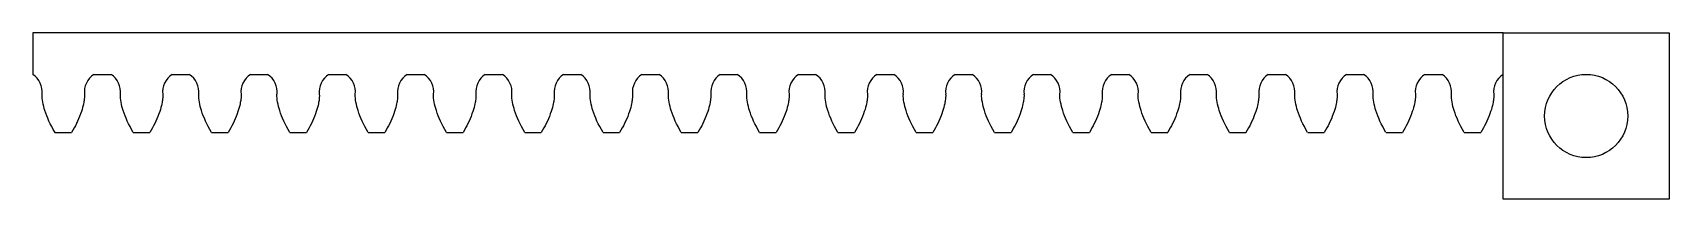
# Model space of a CAD drawing. Header units: millimetres. Extents: x -77 to 120, y -17 to 3.
import ezdxf

# ---------------------------------------------------------------- set-up
doc = ezdxf.new("R2010")
doc.units = ezdxf.units.MM
doc.layers.get('0').update_dxf_attribs({"linetype": 'CONTINUOUS'})

msp = doc.modelspace()

# ---------------------------------------------------------------- linework, layer by layer
for p, q in [((100, 2.5), (-77, 2.5)), ((-77, 2.5), (-77, -2.5)), ((100, -2.5), (100, 2.5)), ((-69.65, -2.5), (-67.58, -2.5)), ((-60.22, -2.5), (-58.15, -2.5)), ((-50.8, -2.5), (-48.73, -2.5)), ((-41.37, -2.5), (-39.31, -2.5)), ((-31.95, -2.5), (-29.88, -2.5)), ((-22.52, -2.5), (-20.46, -2.5)), ((-13.1, -2.5), (-11.03, -2.5)), ((-3.67, -2.5), (-1.61, -2.5)), ((5.75, -2.5), (7.82, -2.5)), ((15.18, -2.5), (17.24, -2.5)), ((24.6, -2.5), (26.67, -2.5)), ((34.03, -2.5), (36.09, -2.5)), ((43.45, -2.5), (45.52, -2.5)), ((52.88, -2.5), (54.94, -2.5)), ((62.3, -2.5), (64.37, -2.5)), ((71.73, -2.5), (73.79, -2.5)), ((81.15, -2.5), (83.22, -2.5)), ((90.58, -2.5), (92.64, -2.5))]:
    msp.add_line(p, q)
msp.add_lwpolyline([(100, 2.5), (120, 2.5), (120, -17.5), (100, -17.5)], close=True)
msp.add_circle((110, -7.5), 5)
for centre, radius, start, end in [((-78.37, -4.61), 2.51, -6.4499, 57.144), ((-68.28, -4.61), 2.51, 122.856, 186.4499), ((-68.94, -4.61), 2.51, -6.4499, 57.144), ((-58.86, -4.61), 2.51, 122.856, 186.4499), ((-59.52, -4.61), 2.51, -6.4499, 57.144), ((-49.43, -4.61), 2.51, 122.856, 186.4499), ((-50.09, -4.61), 2.51, -6.4499, 57.144), ((-40.01, -4.61), 2.51, 122.856, 186.4499), ((-40.67, -4.61), 2.51, -6.4499, 57.144), ((-30.58, -4.61), 2.51, 122.856, 186.4499), ((-31.24, -4.61), 2.51, -6.4499, 57.144), ((-21.16, -4.61), 2.51, 122.856, 186.4499), ((-21.82, -4.61), 2.51, -6.4499, 57.144), ((-11.73, -4.61), 2.51, 122.856, 186.4499), ((-12.4, -4.61), 2.51, -6.4499, 57.144), ((-2.31, -4.61), 2.51, 122.856, 186.4499), ((-2.97, -4.61), 2.51, -6.4499, 57.144), ((7.12, -4.61), 2.51, 122.856, 186.4499), ((6.45, -4.61), 2.51, -6.4499, 57.144), ((16.54, -4.61), 2.51, 122.856, 186.4499), ((15.88, -4.61), 2.51, -6.4499, 57.144), ((25.97, -4.61), 2.51, 122.856, 186.4499), ((25.3, -4.61), 2.51, -6.4499, 57.144), ((35.39, -4.61), 2.51, 122.856, 186.4499), ((34.73, -4.61), 2.51, -6.4499, 57.144), ((44.82, -4.61), 2.51, 122.856, 186.4499), ((44.15, -4.61), 2.51, -6.4499, 57.144), ((54.24, -4.61), 2.51, 122.856, 186.4499), ((53.58, -4.61), 2.51, -6.4499, 57.144), ((63.67, -4.61), 2.51, 122.856, 186.4499), ((63, -4.61), 2.51, -6.4499, 57.144), ((73.09, -4.61), 2.51, 122.856, 186.4499), ((72.43, -4.61), 2.51, -6.4499, 57.144), ((82.51, -4.61), 2.51, 122.856, 186.4499), ((81.85, -4.61), 2.51, -6.4499, 57.144), ((91.94, -4.61), 2.51, 122.856, 186.4499), ((91.28, -4.61), 2.51, -6.4499, 57.144), ((101.36, -4.61), 2.51, 122.856, 186.4499), ((-73.33, 17.51), 27, 267.881, 272.119), ((-63.9, 17.51), 27, 267.881, 272.119), ((-54.48, 17.51), 27, 267.881, 272.119), ((-45.05, 17.51), 27, 267.881, 272.119), ((-35.63, 17.51), 27, 267.881, 272.119), ((-26.2, 17.51), 27, 267.881, 272.119), ((-16.78, 17.51), 27, 267.881, 272.119), ((-7.35, 17.51), 27, 267.881, 272.119), ((2.07, 17.51), 27, 267.881, 272.119), ((11.5, 17.51), 27, 267.881, 272.119), ((20.92, 17.51), 27, 267.881, 272.119), ((30.35, 17.51), 27, 267.881, 272.119), ((39.77, 17.51), 27, 267.881, 272.119), ((49.2, 17.51), 27, 267.881, 272.119), ((58.62, 17.51), 27, 267.881, 272.119), ((68.05, 17.51), 27, 267.881, 272.119), ((77.47, 17.51), 27, 267.881, 272.119), ((86.9, 17.51), 27, 267.881, 272.119), ((96.32, 17.51), 27, 267.881, 272.119)]:
    msp.add_arc(centre, radius, start, end)
for points, knots in [([(-74.32, -9.47), (-74.89, -8.53), (-75.29, -7.64), (-75.65, -6.52), (-75.73, -6.18), (-75.85, -5.53), (-75.9, -5.16), (-75.87, -4.89)], [0, 0, 0, 0, 0.3301716, 0.3301716, 0.4726657, 0.4726657, 0.6049031, 0.6049031, 0.6049031, 0.6049031]), ([(-70.78, -4.89), (-70.75, -5.13), (-70.8, -5.46), (-70.86, -5.89), (-70.96, -6.46), (-71.53, -8.02), (-71.9, -8.77), (-72.33, -9.47)], [0, 0, 0, 0, 0.0696669, 0.0696669, 0.1822438, 0.1822438, 0.29033, 0.29033, 0.29033, 0.29033]), ([(-64.9, -9.47), (-65.47, -8.53), (-65.86, -7.64), (-66.22, -6.52), (-66.31, -6.18), (-66.43, -5.53), (-66.48, -5.16), (-66.45, -4.89)], [0, 0, 0, 0, 0.3301716, 0.3301716, 0.4726657, 0.4726657, 0.6049031, 0.6049031, 0.6049031, 0.6049031]), ([(-61.36, -4.89), (-61.33, -5.13), (-61.37, -5.46), (-61.43, -5.89), (-61.53, -6.46), (-62.1, -8.02), (-62.48, -8.77), (-62.9, -9.47)], [0, 0, 0, 0, 0.0696669, 0.0696669, 0.1822438, 0.1822438, 0.29033, 0.29033, 0.29033, 0.29033]), ([(-55.47, -9.47), (-56.04, -8.53), (-56.44, -7.64), (-56.8, -6.52), (-56.88, -6.18), (-57, -5.53), (-57.05, -5.16), (-57.02, -4.89)], [0, 0, 0, 0, 0.3301716, 0.3301716, 0.4726657, 0.4726657, 0.6049031, 0.6049031, 0.6049031, 0.6049031]), ([(-51.93, -4.89), (-51.9, -5.13), (-51.95, -5.46), (-52.01, -5.89), (-52.11, -6.46), (-52.68, -8.02), (-53.05, -8.77), (-53.48, -9.47)], [0, 0, 0, 0, 0.0696669, 0.0696669, 0.1822438, 0.1822438, 0.29033, 0.29033, 0.29033, 0.29033]), ([(-46.05, -9.47), (-46.62, -8.53), (-47.01, -7.64), (-47.37, -6.52), (-47.46, -6.18), (-47.58, -5.53), (-47.63, -5.16), (-47.6, -4.89)], [0, 0, 0, 0, 0.3301716, 0.3301716, 0.4726657, 0.4726657, 0.6049031, 0.6049031, 0.6049031, 0.6049031]), ([(-42.51, -4.89), (-42.48, -5.13), (-42.52, -5.46), (-42.58, -5.89), (-42.68, -6.46), (-43.25, -8.02), (-43.63, -8.77), (-44.05, -9.47)], [0, 0, 0, 0, 0.0696669, 0.0696669, 0.1822438, 0.1822438, 0.29033, 0.29033, 0.29033, 0.29033]), ([(-36.62, -9.47), (-37.2, -8.53), (-37.59, -7.64), (-37.95, -6.52), (-38.03, -6.18), (-38.15, -5.53), (-38.2, -5.16), (-38.17, -4.89)], [0, 0, 0, 0, 0.3301716, 0.3301716, 0.4726657, 0.4726657, 0.6049031, 0.6049031, 0.6049031, 0.6049031]), ([(-33.08, -4.89), (-33.06, -5.13), (-33.1, -5.46), (-33.16, -5.89), (-33.26, -6.46), (-33.83, -8.02), (-34.2, -8.77), (-34.63, -9.47)], [0, 0, 0, 0, 0.0696669, 0.0696669, 0.1822438, 0.1822438, 0.29033, 0.29033, 0.29033, 0.29033]), ([(-27.2, -9.47), (-27.77, -8.53), (-28.16, -7.64), (-28.52, -6.52), (-28.61, -6.18), (-28.73, -5.53), (-28.78, -5.16), (-28.75, -4.89)], [0, 0, 0, 0, 0.3301716, 0.3301716, 0.4726657, 0.4726657, 0.6049031, 0.6049031, 0.6049031, 0.6049031]), ([(-23.66, -4.89), (-23.63, -5.13), (-23.68, -5.46), (-23.74, -5.89), (-23.83, -6.46), (-24.41, -8.02), (-24.78, -8.77), (-25.2, -9.47)], [0, 0, 0, 0, 0.0696669, 0.0696669, 0.1822438, 0.1822438, 0.29033, 0.29033, 0.29033, 0.29033]), ([(-17.77, -9.47), (-18.35, -8.53), (-18.74, -7.64), (-19.1, -6.52), (-19.18, -6.18), (-19.3, -5.53), (-19.35, -5.16), (-19.32, -4.89)], [0, 0, 0, 0, 0.3301716, 0.3301716, 0.4726657, 0.4726657, 0.6049031, 0.6049031, 0.6049031, 0.6049031]), ([(-14.23, -4.89), (-14.21, -5.13), (-14.25, -5.46), (-14.31, -5.89), (-14.41, -6.46), (-14.98, -8.02), (-15.36, -8.77), (-15.78, -9.47)], [0, 0, 0, 0, 0.0696669, 0.0696669, 0.1822438, 0.1822438, 0.29033, 0.29033, 0.29033, 0.29033]), ([(-8.35, -9.47), (-8.92, -8.53), (-9.32, -7.64), (-9.67, -6.52), (-9.76, -6.18), (-9.88, -5.53), (-9.93, -5.16), (-9.9, -4.89)], [0, 0, 0, 0, 0.3301716, 0.3301716, 0.4726657, 0.4726657, 0.6049031, 0.6049031, 0.6049031, 0.6049031]), ([(-4.81, -4.89), (-4.78, -5.13), (-4.83, -5.46), (-4.89, -5.89), (-4.98, -6.46), (-5.56, -8.02), (-5.93, -8.77), (-6.35, -9.47)], [0, 0, 0, 0, 0.0696669, 0.0696669, 0.1822438, 0.1822438, 0.29033, 0.29033, 0.29033, 0.29033]), ([(1.07, -9.47), (0.5, -8.53), (0.11, -7.64), (-0.25, -6.52), (-0.33, -6.18), (-0.45, -5.53), (-0.5, -5.16), (-0.47, -4.89)], [0, 0, 0, 0, 0.3301716, 0.3301716, 0.4726657, 0.4726657, 0.6049031, 0.6049031, 0.6049031, 0.6049031]), ([(4.62, -4.89), (4.64, -5.13), (4.6, -5.46), (4.54, -5.89), (4.44, -6.46), (3.87, -8.02), (3.49, -8.77), (3.07, -9.47)], [0, 0, 0, 0, 0.0696669, 0.0696669, 0.1822438, 0.1822438, 0.29033, 0.29033, 0.29033, 0.29033]), ([(10.5, -9.47), (9.93, -8.53), (9.53, -7.64), (9.18, -6.52), (9.09, -6.18), (8.97, -5.53), (8.92, -5.16), (8.95, -4.89)], [0, 0, 0, 0, 0.3301716, 0.3301716, 0.4726657, 0.4726657, 0.6049031, 0.6049031, 0.6049031, 0.6049031]), ([(14.04, -4.89), (14.07, -5.13), (14.02, -5.46), (13.96, -5.89), (13.87, -6.46), (13.29, -8.02), (12.92, -8.77), (12.5, -9.47)], [0, 0, 0, 0, 0.0696669, 0.0696669, 0.1822438, 0.1822438, 0.29033, 0.29033, 0.29033, 0.29033]), ([(19.92, -9.47), (19.35, -8.53), (18.96, -7.64), (18.6, -6.52), (18.52, -6.18), (18.4, -5.53), (18.35, -5.16), (18.38, -4.89)], [0, 0, 0, 0, 0.3301716, 0.3301716, 0.4726657, 0.4726657, 0.6049031, 0.6049031, 0.6049031, 0.6049031]), ([(23.47, -4.89), (23.49, -5.13), (23.45, -5.46), (23.39, -5.89), (23.29, -6.46), (22.72, -8.02), (22.34, -8.77), (21.92, -9.47)], [0, 0, 0, 0, 0.0696669, 0.0696669, 0.1822438, 0.1822438, 0.29033, 0.29033, 0.29033, 0.29033]), ([(29.35, -9.47), (28.78, -8.53), (28.38, -7.64), (28.03, -6.52), (27.94, -6.18), (27.82, -5.53), (27.77, -5.16), (27.8, -4.89)], [0, 0, 0, 0, 0.3301716, 0.3301716, 0.4726657, 0.4726657, 0.6049031, 0.6049031, 0.6049031, 0.6049031]), ([(32.89, -4.89), (32.92, -5.13), (32.87, -5.46), (32.81, -5.89), (32.72, -6.46), (32.14, -8.02), (31.77, -8.77), (31.35, -9.47)], [0, 0, 0, 0, 0.0696669, 0.0696669, 0.1822438, 0.1822438, 0.29033, 0.29033, 0.29033, 0.29033]), ([(38.77, -9.47), (38.2, -8.53), (37.81, -7.64), (37.45, -6.52), (37.37, -6.18), (37.25, -5.53), (37.2, -5.16), (37.23, -4.89)], [0, 0, 0, 0, 0.3301716, 0.3301716, 0.4726657, 0.4726657, 0.6049031, 0.6049031, 0.6049031, 0.6049031]), ([(42.32, -4.89), (42.34, -5.13), (42.3, -5.46), (42.24, -5.89), (42.14, -6.46), (41.57, -8.02), (41.19, -8.77), (40.77, -9.47)], [0, 0, 0, 0, 0.0696669, 0.0696669, 0.1822438, 0.1822438, 0.29033, 0.29033, 0.29033, 0.29033]), ([(48.2, -9.47), (47.63, -8.53), (47.23, -7.64), (46.88, -6.52), (46.79, -6.18), (46.67, -5.53), (46.62, -5.16), (46.65, -4.89)], [0, 0, 0, 0, 0.3301716, 0.3301716, 0.4726657, 0.4726657, 0.6049031, 0.6049031, 0.6049031, 0.6049031]), ([(51.74, -4.89), (51.77, -5.13), (51.72, -5.46), (51.66, -5.89), (51.57, -6.46), (50.99, -8.02), (50.62, -8.77), (50.2, -9.47)], [0, 0, 0, 0, 0.0696669, 0.0696669, 0.1822438, 0.1822438, 0.29033, 0.29033, 0.29033, 0.29033]), ([(57.62, -9.47), (57.05, -8.53), (56.66, -7.64), (56.3, -6.52), (56.22, -6.18), (56.1, -5.53), (56.05, -5.16), (56.08, -4.89)], [0, 0, 0, 0, 0.3301716, 0.3301716, 0.4726657, 0.4726657, 0.6049031, 0.6049031, 0.6049031, 0.6049031]), ([(61.17, -4.89), (61.19, -5.13), (61.15, -5.46), (61.09, -5.89), (60.99, -6.46), (60.42, -8.02), (60.04, -8.77), (59.62, -9.47)], [0, 0, 0, 0, 0.0696669, 0.0696669, 0.1822438, 0.1822438, 0.29033, 0.29033, 0.29033, 0.29033]), ([(67.05, -9.47), (66.48, -8.53), (66.08, -7.64), (65.73, -6.52), (65.64, -6.18), (65.52, -5.53), (65.47, -5.16), (65.5, -4.89)], [0, 0, 0, 0, 0.3301716, 0.3301716, 0.4726657, 0.4726657, 0.6049031, 0.6049031, 0.6049031, 0.6049031]), ([(70.59, -4.89), (70.62, -5.13), (70.57, -5.46), (70.51, -5.89), (70.41, -6.46), (69.84, -8.02), (69.47, -8.77), (69.04, -9.47)], [0, 0, 0, 0, 0.0696669, 0.0696669, 0.1822438, 0.1822438, 0.29033, 0.29033, 0.29033, 0.29033]), ([(76.47, -9.47), (75.9, -8.53), (75.51, -7.64), (75.15, -6.52), (75.06, -6.18), (74.95, -5.53), (74.9, -5.16), (74.93, -4.89)], [0, 0, 0, 0, 0.3301716, 0.3301716, 0.4726657, 0.4726657, 0.6049031, 0.6049031, 0.6049031, 0.6049031]), ([(80.02, -4.89), (80.04, -5.13), (80, -5.46), (79.94, -5.89), (79.84, -6.46), (79.27, -8.02), (78.89, -8.77), (78.47, -9.47)], [0, 0, 0, 0, 0.0696669, 0.0696669, 0.1822438, 0.1822438, 0.29033, 0.29033, 0.29033, 0.29033]), ([(85.9, -9.47), (85.33, -8.53), (84.93, -7.64), (84.58, -6.52), (84.49, -6.18), (84.37, -5.53), (84.32, -5.16), (84.35, -4.89)], [0, 0, 0, 0, 0.3301716, 0.3301716, 0.4726657, 0.4726657, 0.6049031, 0.6049031, 0.6049031, 0.6049031]), ([(89.44, -4.89), (89.47, -5.13), (89.42, -5.46), (89.36, -5.89), (89.26, -6.46), (88.69, -8.02), (88.32, -8.77), (87.89, -9.47)], [0, 0, 0, 0, 0.0696669, 0.0696669, 0.1822438, 0.1822438, 0.29033, 0.29033, 0.29033, 0.29033]), ([(95.32, -9.47), (94.75, -8.53), (94.36, -7.64), (94, -6.52), (93.91, -6.18), (93.8, -5.53), (93.75, -5.16), (93.78, -4.89)], [0, 0, 0, 0, 0.3301716, 0.3301716, 0.4726657, 0.4726657, 0.6049031, 0.6049031, 0.6049031, 0.6049031]), ([(98.87, -4.89), (98.89, -5.13), (98.85, -5.46), (98.79, -5.89), (98.69, -6.46), (98.12, -8.02), (97.74, -8.77), (97.32, -9.47)], [0, 0, 0, 0, 0.0696669, 0.0696669, 0.1822438, 0.1822438, 0.29033, 0.29033, 0.29033, 0.29033])]:
    msp.add_open_spline(points, degree=3, knots=knots)

doc.saveas('drawing.dxf')
